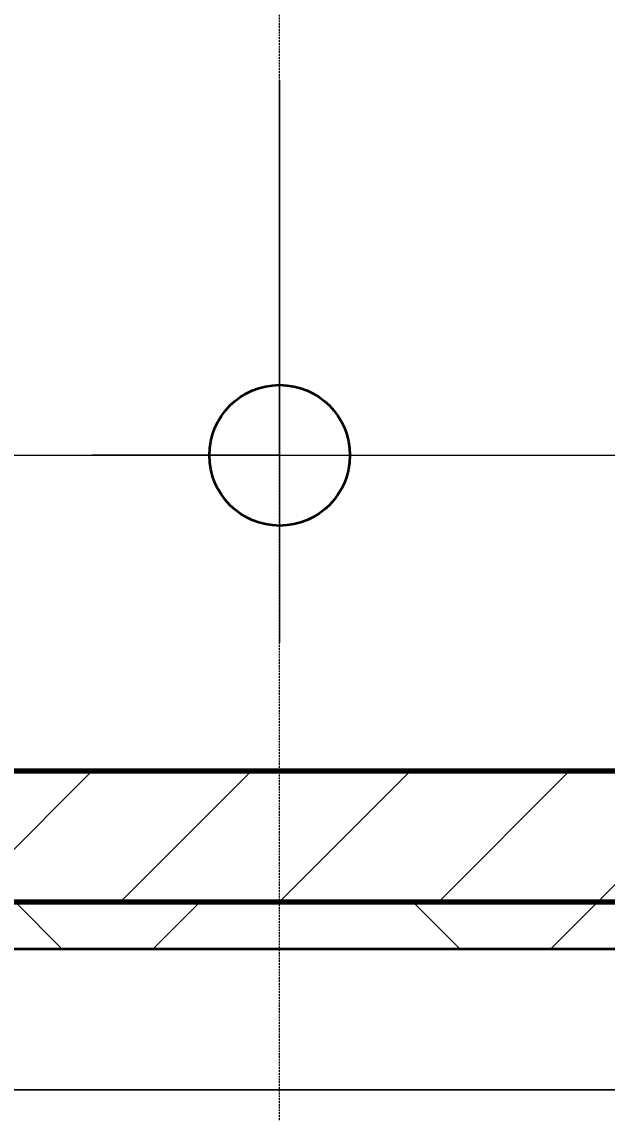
# Model space of a CAD drawing. Header units: millimetres. Extents: x -725999 to -647408, y -21008 to 19019.
# Drawn here: x -718582 to -717958, y 3904 to 5067 of the extents above; entities that cross this region are included whole.
import ezdxf

# ---------------------------------------------------------------- set-up
doc = ezdxf.new("R2010")
doc.units = ezdxf.units.MM
doc.linetypes.add('DPA_Hidden 50', pattern=[3, 2, -1])
for name, color, linetype, lineweight in [('A-ANNO-DIMS', 1, 'Continuous', 9), ('A-ANNO-DIMS-100', 1, 'Continuous', 9), ('A-DETL', 1, 'Continuous', 70), ('A-GLAZ-CURT', 2, 'Continuous', 9), ('A-WALL', 5, 'Continuous', 35), ('A-WALL-FNSH', 2, 'Continuous', 35), ('A-WALL-PATT', 1, 'Continuous', 35)]:
    doc.layers.add(name, color=color, linetype=linetype, lineweight=lineweight)
doc.styles.add('Arial_2', font='arial.ttf', dxfattribs={"height": 300})
doc.dimstyles.new('DPA-DIM-3_0_C-C', dxfattribs={"dimscale": 304.8, "dimtxt": 306.07782, "dimasz": 0.492126, "dimexe": 0.656168, "dimexo": 0.0625, "dimgap": 0.164042, "dimtad": 1, "dimdec": 0, "dimzin": 0, "dimdsep": 46, "dimtxsty": 'Arial_2', "dimblk1": 'DOTBLANK', "dimblk2": 'DOTBLANK', "dimsah": 1, "dimcen": 0.09, "dimdle": 0.656168, "dimadec": 8, "dimazin": 0, "dimtfac": 1, "dimtdec": 4, "dimtix": 1, "dimtmove": 0, "dimatfit": 3, "dimfxl": 1.312336, "dimfxlon": 1, "dimtvp": 1, "dimtolj": 1, "dimtzin": 0, "dimarcsym": 2})
doc.dimstyles.new('DPA-DIM-3_0_C-T', dxfattribs={"dimscale": 304.8, "dimtxt": 306.07782, "dimasz": 0.492126, "dimexe": 0.656168, "dimexo": 0.0625, "dimgap": 0.164042, "dimtad": 0, "dimjust": 2, "dimdec": 0, "dimzin": 0, "dimdsep": 46, "dimtxsty": 'Arial_2', "dimblk1": 'DOTBLANK', "dimblk2": 'OBLIQUE', "dimsah": 1, "dimcen": 0.09, "dimdle": 0.656168, "dimadec": 8, "dimazin": 0, "dimtfac": 1, "dimtdec": 4, "dimtix": 1, "dimtmove": 2, "dimatfit": 3, "dimfxl": 1.312336, "dimfxlon": 1, "dimtvp": 1, "dimtolj": 1, "dimtzin": 0, "dimarcsym": 2})

# ---------------------------------------------------------------- blocks, each defined once
blk = doc.blocks.new('System Panel - DPA-AR_Metal Ceiling Rectangular Panel-V5-4283-01 ENLARGED LOWER PLATFORM LEVEL - REFLECTED CEILING PLAN - SHEET 4')
at = {"layer": 'A-GLAZ-CURT'}
for p, q in [((-719507.4, 4079), (-721907.4, 4079)), ((-721907.4, 4079), (-719507.4, 4079)), ((-721907.4, 3929), (-719507.4, 3929)), ((-719507.4, 3929), (-721907.4, 3929))]:
    blk.add_line(p, q, dxfattribs=at)
blk = doc.blocks.new('PPLS-PP19_Custom Tile Pattern - Custom Tile Pattern-16106263-4283-01 ENLARGED LOWER PLATFORM LEVEL - REFLECTED CEILING PLAN - SHEET 4')
at = {"layer": 'A-GLAZ-CURT'}
for p, q in [((-300, 0), (300, 0)), ((300, 0), (-300, 0)), ((-293.1, 0), (-275.8, 0)), ((-275.8, 0), (-293.1, 0)), ((-222.3, 0), (-216.7, 0)), ((-216.7, 0), (-222.3, 0)), ((-216.2, 0), (-205, 0)), ((-205, 0), (-216.2, 0)), ((196, 0), (213.3, 0)), ((213.3, 0), (196, 0)), ((230.1, 0), (300, 0)), ((-300, -50), (300, -50)), ((300, -50), (-300, -50))]:
    blk.add_line(p, q, dxfattribs=at)
at = {"layer": 'A-GLAZ-CURT', "flags": 128}
for points in [[(-300, 0), (-291.6, 0), (-283.3, 0), (-275.2, 0), (-267.3, 0), (-259.5, 0), (-251.8, 0), (-244.2, 0), (-236.7, 0), (-229.4, 0), (-222.1, 0), (-214.8, 0), (-207.7, 0), (-200.8, 0), (-194, 0), (-187.5, 0), (-181.4, 0), (-175.6, 0), (-170.3, 0), (-165.6, 0), (-162, 0), (-159.5, 0), (-157.5, 0), (-154.5, 0), (-149.4, 0)], [(-216.7, 0), (-222.6, 0), (-229.7, 0), (-237, 0), (-244.4, 0), (-252, 0), (-259.7, 0), (-267.5, 0), (-275.5, 0), (-283.6, 0), (-291.7, 0), (-300, 0)], [(-125.2, 0), (-128.5, 0), (-134.2, 0), (-140, 0), (-145.5, 0), (-150.6, 0), (-155.5, 0), (-160.3, 0), (-164.9, 0), (-169.6, 0), (-174.5, 0), (-179.5, 0), (-184.8, 0), (-190.4, 0), (-196.4, 0), (-202.6, 0), (-209, 0), (-215.7, 0)], [(-148.5, 0), (-141.8, 0), (-132.8, 0), (-126.1, 0)]]:
    blk.add_lwpolyline(points, dxfattribs=at)
at = {"layer": 'A-GLAZ-CURT'}
for points, knots in [([(-300, 0), (-284.7, 0), (-236.6, 0), (-174.6, 0), (-130, 0), (-110.8, 0), (-99.5, 0), (-91.5, 0)], [-5323.127839, -5323.127839, -5323.127839, -5323.127839, -4502.809032, -2700.551212, -1002.059161, -460.363443, 0, 0, 0, 0]), ([(-216.7, 0), (-237, 0), (-263.6, 0), (-294.5, 0), (-300, 0)], [-15076.182317, -15076.182317, -15076.182317, -15076.182317, -13729.592194, -13439.944408, -13439.944408, -13439.944408, -13439.944408]), ([(-217.5, 0), (-223.9, 0), (-236, 0), (-255.2, 0), (-262.6, 0), (-264.9, 0), (-265.4, 0)], [-1195.397769, -1195.397769, -1195.397769, -1195.397769, -858.079193, -543.655514, -208.940337, 0, 0, 0, 0]), ([(-258.6, 0), (-257.9, 0), (-254.3, 0), (-241.2, 0), (-227.5, 0), (-218.9, 0), (-217.1, 0)], [-5722.54675, -5722.54675, -5722.54675, -5722.54675, -5657.471696, -5413.335975, -5017.494783, -4916.013316, -4916.013316, -4916.013316, -4916.013316]), ([(-133.8, 0), (-135.5, 0), (-137.8, 0), (-149.3, 0), (-162, 0), (-177.9, 0), (-199.5, 0), (-216.6, 0), (-231.3, 0), (-233.5, 0), (-234, 0)], [-2731.647847, -2731.647847, -2731.647847, -2731.647847, -2418.507304, -2308.929706, -2113.765672, -1763.376603, -1422.553702, -978.033455, -846.069444, -682.911962, -682.911962, -682.911962, -682.911962]), ([(-233.5, 0), (-233.4, 0), (-232.4, 0), (-230.7, 0), (-225.3, 0), (-223.6, 0)], [-455.274641, -455.274641, -455.274641, -455.274641, -440.605512, -119.536984, 0, 0, 0, 0]), ([(-223.6, 0), (-219.4, 0), (-206.2, 0), (-188.6, 0), (-169, 0), (-152.1, 0), (-136.8, 0), (-127.3, 0), (-124.2, 0), (-123.4, 0), (-123.3, 0)], [-5463.295695, -5463.295695, -5463.295695, -5463.295695, -5161.076232, -4739.070012, -4465.409639, -4149.119819, -3839.893365, -3647.167523, -3488.92562, -3439.852845, -3439.852845, -3439.852845, -3439.852845]), ([(-216.7, 0), (-215.3, 0), (-211, 0), (-200.2, 0), (-185.8, 0), (-171.8, 0), (-158.7, 0), (-157.2, 0)], [-4908.932516, -4908.932516, -4908.932516, -4908.932516, -4832.723979, -4666.091899, -4349.945572, -4000.813434, -3840.635403, -3840.635403, -3840.635403, -3840.635403]), ([(-148.3, 0), (-149, 0), (-151, 0), (-158.7, 0), (-174, 0), (-185.6, 0), (-202.5, 0), (-213.1, 0), (-216.7, 0)], [-2648.499149, -2648.499149, -2648.499149, -2648.499149, -2477.344047, -2237.412286, -2029.680487, -1755.085331, -1400.429864, -1208.699687, -1208.699687, -1208.699687, -1208.699687]), ([(-149.1, 0), (-168.6, 0), (-190.9, 0), (-215.5, 0), (-216.2, 0)], [-16733.021146, -16733.021146, -16733.021146, -16733.021146, -15131.813646, -15086.482777, -15086.482777, -15086.482777, -15086.482777]), ([(-118.8, 0), (-121.9, 0), (-126.3, 0), (-137, 0), (-147.5, 0), (-150, 0), (-150.6, 0)], [-5938.474035, -5938.474035, -5938.474035, -5938.474035, -5700.061948, -5508.838257, -5298.784692, -5196.16478, -5196.16478, -5196.16478, -5196.16478]), ([(-150.3, 0), (-150.1, 0), (-149.5, 0), (-148.9, 0), (-148.6, 0)], [-4948.728362, -4948.728362, -4948.728362, -4948.728362, -4883.323924, -4825.010153, -4825.010153, -4825.010153, -4825.010153]), ([(-26.8, 0), (-27.8, 0), (-36.2, 0), (-53.5, 0), (-78.2, 0), (-110.9, 0), (-130.3, 0), (-147, 0), (-148.7, 0)], [-8718.362214, -8718.362214, -8718.362214, -8718.362214, -8532.293389, -8073.216054, -7508.296369, -7004.680444, -6449.282163, -6292.232221, -6292.232221, -6292.232221, -6292.232221]), ([(-80.1, 0), (-81, 0), (-95.3, 0), (-118, 0), (-143.7, 0), (-148.4, 0)], [-19057.545901, -19057.545901, -19057.545901, -19057.545901, -18935.241197, -17136.203329, -16753.902931, -16753.902931, -16753.902931, -16753.902931]), ([(-148.4, 0), (-146.5, 0), (-141.6, 0), (-127.3, 0), (-107.3, 0), (-90.4, 0), (-75.3, 0), (-68.4, 0), (-65.1, 0), (-63.6, 0)], [-4810.139873, -4810.139873, -4810.139873, -4810.139873, -4440.880425, -4054.690705, -3793.097032, -3402.597032, -3144.956779, -3050.982048, -2969.237017, -2969.237017, -2969.237017, -2969.237017]), ([(-148.2, 0), (-146.9, 0), (-140.1, 0), (-137.3, 0), (-133.9, 0), (-128.8, 0), (-126.5, 0)], [-6162.058746, -6162.058746, -6162.058746, -6162.058746, -6017.569127, -5560.701257, -5364.112219, -5231.017328, -5231.017328, -5231.017328, -5231.017328]), ([(-137.9, 0), (-140.6, 0), (-145.9, 0), (-147.2, 0), (-148.2, 0)], [-3187.727384, -3187.727384, -3187.727384, -3187.727384, -2919.378265, -2656.439487, -2656.439487, -2656.439487, -2656.439487]), ([(-148.1, 0), (-148, 0), (-145.9, 0), (-143.6, 0), (-138.6, 0)], [-3379.759155, -3379.759155, -3379.759155, -3379.759155, -3371.022232, -3227.460399, -3227.460399, -3227.460399, -3227.460399]), ([(-86.2, 0), (-91.4, 0), (-104.1, 0), (-122.6, 0), (-139, 0), (-146.1, 0), (-146.9, 0)], [-1681.3698, -1681.3698, -1681.3698, -1681.3698, -1374.161226, -945.742622, -741.901385, -489.130243, -489.130243, -489.130243, -489.130243]), ([(-146.7, 0), (-146.6, 0), (-145.5, 0), (-135.7, 0), (-128.3, 0), (-125.2, 0)], [-420.34245, -420.34245, -420.34245, -420.34245, -406.956646, -290.263673, 0, 0, 0, 0]), ([(-127.4, 0), (-131.6, 0), (-133.2, 0), (-134.1, 0), (-134.1, 0)], [-8540.990293, -8540.990293, -8540.990293, -8540.990293, -8266.114998, -8246.473386, -8246.473386, -8246.473386, -8246.473386]), ([(-134.1, 0), (-133.3, 0), (-130.3, 0), (-117.3, 0), (-94.9, 0), (-84, 0), (-80.3, 0)], [-7657.439573, -7657.439573, -7657.439573, -7657.439573, -7293.749979, -6839.55839, -6236.997189, -5890.338133, -5890.338133, -5890.338133, -5890.338133]), ([(-120.1, 0), (-120.1, 0), (-120.2, 0), (-121.3, 0), (-129.2, 0), (-133.8, 0)], [-2933.992132, -2933.992132, -2933.992132, -2933.992132, -2920.575025, -2840.280255, -2731.647847, -2731.647847, -2731.647847, -2731.647847]), ([(-113.4, 0), (-113.4, 0), (-114, 0), (-119.7, 0), (-125.4, 0), (-127, 0), (-127.4, 0)], [-328.499627, -328.499627, -328.499627, -328.499627, -282.672656, -98.539552, -24.539552, 0, 0, 0, 0]), ([(-126.5, 0), (-122.4, 0), (-108.7, 0), (-86.7, 0), (-63.4, 0), (-54.4, 0), (-48.5, 0), (-30.8, 0), (-18, 0), (8.6, 0), (15, 0), (22.9, 0), (31, 0), (39, 0), (51.2, 0), (58.7, 0), (61.3, 0), (61.5, 0)], [-5231.017328, -5231.017328, -5231.017328, -5231.017328, -4994.692869, -4542.524482, -4008.285538, -3689.699207, -3546.54457, -3315.260113, -2864.387349, -2439.246196, -2084.094819, -1956.422387, -1818.904206, -1645.594513, -1443.202566, -1228.752106, -1120.932285, -1120.932285, -1120.932285, -1120.932285]), ([(-125.2, 0), (-124.9, 0), (-122, 0), (-113, 0), (-98.9, 0), (-89, 0), (-81.6, 0), (-80, 0)], [-3362.7396, -3362.7396, -3362.7396, -3362.7396, -3342.215224, -3074.362186, -2902.289527, -2605.247022, -2526.590793, -2526.590793, -2526.590793, -2526.590793]), ([(-122.1, 0), (-122, 0), (-121.7, 0), (-121.2, 0), (-120.9, 0)], [-3136.336417, -3136.336417, -3136.336417, -3136.336417, -3110.304437, -3035.164275, -3035.164275, -3035.164275, -3035.164275]), ([(-36.3, 0), (-36.4, 0), (-37.3, 0), (-45, 0), (-46.1, 0), (-60.6, 0), (-81.2, 0), (-99.5, 0), (-114, 0), (-117.3, 0), (-118.8, 0)], [-1855.773136, -1855.773136, -1855.773136, -1855.773136, -1810.870157, -1672.078046, -1405.135169, -1060.00838, -740.068933, -229.489605, -116.330425, 0, 0, 0, 0]), ([(-117.7, 0), (-117.2, 0), (-114.8, 0), (-113.4, 0), (-113.4, 0)], [-821.249067, -821.249067, -821.249067, -821.249067, -394.672656, -330.879064, -330.879064, -330.879064, -330.879064]), ([(-80, 0), (-81.3, 0), (-91.8, 0), (-107.6, 0), (-116.6, 0), (-117.6, 0)], [-2293.036781, -2293.036781, -2293.036781, -2293.036781, -2193.204658, -1433.981041, -985.49888, -985.49888, -985.49888, -985.49888]), ([(-115.8, 0), (-115, 0), (-110.4, 0), (-96.8, 0), (-71.3, 0), (-42.5, 0), (-12.8, 0), (4.2, 0), (9.6, 0), (10.1, 0), (10.2, 0)], [-5724.064692, -5724.064692, -5724.064692, -5724.064692, -5430.283136, -5103.229623, -4799.173296, -4065.652676, -3589.737505, -3285.047089, -3066.359526, -3044.715262, -3044.715262, -3044.715262, -3044.715262]), ([(-80, 0), (-85.5, 0), (-96.5, 0), (-112, 0), (-114.9, 0), (-115.6, 0)], [-1076.966182, -1076.966182, -1076.966182, -1076.966182, -789.402658, -501.969187, -243.577221, -243.577221, -243.577221, -243.577221]), ([(-91.5, 0), (-90.1, 0), (-86.5, 0), (-82.7, 0), (-80.4, 0)], [-19832.387487, -19832.387487, -19832.387487, -19832.387487, -19753.885894, -19638.67709, -19638.67709, -19638.67709, -19638.67709]), ([(-80.1, 0), (-81.4, 0), (-82.8, 0), (-83.3, 0), (-83.3, 0)], [-1597.274251, -1597.274251, -1597.274251, -1597.274251, -1424.436217, -1393.971743, -1393.971743, -1393.971743, -1393.971743]), ([(-83.3, 0), (-83.3, 0), (-83, 0), (-81.4, 0), (-80.4, 0)], [-1393.4169, -1393.4169, -1393.4169, -1393.4169, -1353.722004, -1301.044685, -1301.044685, -1301.044685, -1301.044685]), ([(-80, 0), (-78.3, 0), (-75.4, 0), (-72.7, 0), (-72.6, 0), (-72.6, 0)], [-19631.453966, -19631.453966, -19631.453966, -19631.453966, -19541.04734, -19478.625389, -19471.062469, -19471.062469, -19471.062469, -19471.062469]), ([(-80, 0), (-78.3, 0), (-70.8, 0), (-62.7, 0), (-60.4, 0), (-60, 0)], [-5880.544094, -5880.544094, -5880.544094, -5880.544094, -5713.340575, -5140.470607, -5006.787413, -5006.787413, -5006.787413, -5006.787413]), ([(-36.6, 0), (-36.6, 0), (-40.4, 0), (-44.3, 0), (-58, 0), (-73.1, 0), (-79.8, 0)], [-4069.478503, -4069.478503, -4069.478503, -4069.478503, -3858.647035, -3538.256648, -2842.901703, -2299.497386, -2299.497386, -2299.497386, -2299.497386]), ([(-29, 0), (-34, 0), (-43.7, 0), (-56.4, 0), (-71.7, 0), (-76.3, 0), (-79.5, 0), (-79.8, 0)], [-2680.714891, -2680.714891, -2680.714891, -2680.714891, -2413.671296, -2161.752162, -2006.592567, -1646.621388, -1608.428934, -1608.428934, -1608.428934, -1608.428934]), ([(-79.8, 0), (-75.8, 0), (-70.4, 0), (-65.9, 0), (-65.1, 0)], [-2522.0547, -2522.0547, -2522.0547, -2522.0547, -2322.099534, -2241.8264, -2241.8264, -2241.8264, -2241.8264]), ([(-79.5, 0), (-79.3, 0), (-74.9, 0), (-63, 0), (-48.1, 0), (-36.5, 0), (-33.6, 0), (-29.9, 0), (-28.6, 0)], [-1286.743147, -1286.743147, -1286.743147, -1286.743147, -1274.333717, -1073.56893, -651.549973, -296.515819, -83.513472, 0, 0, 0, 0]), ([(-64, 0), (-64.1, 0), (-70.1, 0), (-76, 0), (-79.1, 0)], [-2171.769325, -2171.769325, -2171.769325, -2171.769325, -2007.031671, -1821.48395, -1821.48395, -1821.48395, -1821.48395]), ([(-12.4, 0), (-17.5, 0), (-26.8, 0), (-40, 0), (-56.2, 0), (-69.7, 0), (-76.8, 0), (-78.9, 0)], [-2435.772209, -2435.772209, -2435.772209, -2435.772209, -2125.455881, -1792.521578, -1466.981642, -1208.454564, -1096.097494, -1096.097494, -1096.097494, -1096.097494]), ([(31.2, 0), (26, 0), (12, 0), (-16.9, 0), (-47.4, 0), (-65.8, 0), (-66.4, 0), (-66.4, 0)], [-4496.803627, -4496.803627, -4496.803627, -4496.803627, -4222.080604, -3745.412743, -2981.410125, -2542.574734, -2498.224237, -2498.224237, -2498.224237, -2498.224237]), ([(-66.4, 0), (-66.4, 0), (-63.6, 0), (-53.6, 0), (-34.4, 0), (-29.8, 0), (-29.2, 0)], [-2493.31794, -2493.31794, -2493.31794, -2493.31794, -2315.303971, -1809.437387, -963.711516, -666.19313, -666.19313, -666.19313, -666.19313]), ([(-63.6, 0), (-61.5, 0), (-57.4, 0), (-54.5, 0), (-45.2, 0), (-40.8, 0), (-40.5, 0), (-40.4, 0)], [-2969.237017, -2969.237017, -2969.237017, -2969.237017, -2851.217951, -2734.127174, -2474.780881, -2410.990208, -2350.645972, -2350.645972, -2350.645972, -2350.645972]), ([(-58.8, 0), (-58.4, 0), (-57.3, 0), (-54.2, 0), (-46.3, 0), (-42.6, 0), (-41.8, 0)], [-4859.52896, -4859.52896, -4859.52896, -4859.52896, -4680.891996, -4469.85053, -4321.566175, -4270.495146, -4270.495146, -4270.495146, -4270.495146]), ([(56.6, 0), (55.6, 0), (48.5, 0), (37, 0), (24.1, 0), (12.8, 0), (-2.9, 0), (-20.6, 0), (-32.8, 0), (-44.9, 0), (-51.4, 0), (-51.8, 0)], [-2693.065631, -2693.065631, -2693.065631, -2693.065631, -2634.532728, -2313.748533, -2106.613311, -1925.670641, -1617.263037, -1290.787923, -1039.307308, -819.71621, -644.910881, -644.910881, -644.910881, -644.910881]), ([(-51.8, 0), (-51.8, 0), (-51.8, 0), (-47.4, 0), (-46, 0), (-40.2, 0), (-36.8, 0)], [-632.814994, -632.814994, -632.814994, -632.814994, -627.965721, -508.377888, -260.442412, 0, 0, 0, 0]), ([(-41.8, 0), (-39.9, 0), (-37.7, 0), (-36.9, 0), (-36.8, 0)], [-4270.495146, -4270.495146, -4270.495146, -4270.495146, -4161.040818, -4106.245333, -4106.245333, -4106.245333, -4106.245333]), ([(-36.8, 0), (-32.4, 0), (-24.4, 0), (-15.8, 0), (-12.7, 0)], [-6191.144455, -6191.144455, -6191.144455, -6191.144455, -5862.463379, -5675.215751, -5675.215751, -5675.215751, -5675.215751]), ([(-36.3, 0), (-36.3, 0), (-34.7, 0), (-28.9, 0), (-27, 0), (-26.5, 0)], [-9150.272121, -9150.272121, -9150.272121, -9150.272121, -9057.163041, -8919.836787, -8834.607043, -8834.607043, -8834.607043, -8834.607043]), ([(30.8, 0), (29.3, 0), (20.1, 0), (3.5, 0), (-16.6, 0), (-34.8, 0), (-36, 0)], [-10462.034656, -10462.034656, -10462.034656, -10462.034656, -10363.088938, -9884.23066, -9424.652049, -9182.880979, -9182.880979, -9182.880979, -9182.880979]), ([(-33.3, 0), (-33.3, 0), (-32.9, 0), (-31.2, 0), (-30.5, 0)], [-2415.024266, -2415.024266, -2415.024266, -2415.024266, -2357.633367, -2323.618664, -2323.618664, -2323.618664, -2323.618664]), ([(-12.6, 0), (-14.6, 0), (-22, 0), (-30.6, 0), (-31.8, 0), (-32, 0)], [-3098.158219, -3098.158219, -3098.158219, -3098.158219, -2994.501669, -2698.150104, -2614.070998, -2614.070998, -2614.070998, -2614.070998]), ([(-30.8, 0), (-30.7, 0), (-30, 0), (-23.5, 0), (-15.8, 0), (-15.2, 0)], [-54176.191683, -54176.191683, -54176.191683, -54176.191683, -54157.274271, -53749.15266, -53717.791567, -53717.791567, -53717.791567, -53717.791567]), ([(-30.5, 0), (-27.1, 0), (-17.8, 0), (6, 0), (22.1, 0), (37.4, 0), (45.9, 0), (57.8, 0), (64.5, 0), (72.7, 0), (75.2, 0), (76, 0), (76.2, 0)], [-2323.618664, -2323.618664, -2323.618664, -2323.618664, -2142.497158, -1716.209403, -1206.526904, -1089.329421, -901.315459, -753.071572, -495.328968, -421.953223, -334.951786, -290.452333, -290.452333, -290.452333, -290.452333]), ([(-13, 0), (-14.4, 0), (-17.7, 0), (-26, 0), (-29.5, 0), (-30.2, 0)], [-55207.591944, -55207.591944, -55207.591944, -55207.591944, -54789.006179, -54461.685999, -54290.791712, -54290.791712, -54290.791712, -54290.791712]), ([(-29, 0), (-28.7, 0), (-27.4, 0), (-24.5, 0), (-22.6, 0)], [-166.548282, -166.548282, -166.548282, -166.548282, -102.06493, 0, 0, 0, 0]), ([(8.3, 0), (8.2, 0), (7.2, 0), (0.3, 0), (-13.9, 0), (-24.9, 0), (-29, 0)], [-3574.286521, -3574.286521, -3574.286521, -3574.286521, -3526.962355, -3285.499107, -2903.012179, -2680.714891, -2680.714891, -2680.714891, -2680.714891]), ([(-28.6, 0), (-26.9, 0), (-20.6, 0), (-15.9, 0), (-12.5, 0)], [-5361.429781, -5361.429781, -5361.429781, -5361.429781, -5261.36855, -5063.572571, -5063.572571, -5063.572571, -5063.572571]), ([(-22.6, 0), (-20.3, 0), (-17, 0), (-11.4, 0), (-7.7, 0), (-6.6, 0), (-6.4, 0)], [-56468.192263, -56468.192263, -56468.192263, -56468.192263, -56344.022017, -56303.229861, -56166.290093, -56124.392176, -56124.392176, -56124.392176, -56124.392176]), ([(-11.8, 0), (-7.9, 0), (10.2, 0), (33.7, 0), (51.1, 0), (55.8, 0)], [-452.189942, -452.189942, -452.189942, -452.189942, -429.606584, -390.253598, -375.858057, -375.858057, -375.858057, -375.858057]), ([(-11.8, 0), (-7.2, 0), (2.1, 0), (13.2, 0), (21.2, 0), (24.6, 0), (24.7, 0), (24.7, 0)], [-5050.479954, -5050.479954, -5050.479954, -5050.479954, -4785.90057, -4596.498881, -4445.288762, -4384.376941, -4376.041937, -4376.041937, -4376.041937, -4376.041937]), ([(55.8, 0), (55.3, 0), (50.5, 0), (39.6, 0), (24.7, 0), (5, 0), (-7.6, 0), (-11.7, 0)], [-4356.784996, -4356.784996, -4356.784996, -4356.784996, -4326.416877, -4098.545751, -3766.694881, -3333.063701, -3113.973877, -3113.973877, -3113.973877, -3113.973877]), ([(-11.7, 0), (-6.3, 0), (12.9, 0), (43.4, 0), (70.9, 0), (82.1, 0), (83.7, 0)], [-5656.67662, -5656.67662, -5656.67662, -5656.67662, -5340.621928, -4573.028122, -4094.177415, -3869.465285, -3869.465285, -3869.465285, -3869.465285]), ([(9.3, 0), (9.1, 0), (7.6, 0), (2.6, 0), (-5.9, 0), (-10.6, 0), (-11.7, 0)], [-2922.926651, -2922.926651, -2922.926651, -2922.926651, -2882.788014, -2720.818881, -2518.50168, -2449.294968, -2449.294968, -2449.294968, -2449.294968]), ([(-6.5, 0), (-6.7, 0), (-7.2, 0), (-7.6, 0), (-7.8, 0)], [-56009.792147, -56009.792147, -56009.792147, -56009.792147, -55949.290093, -55895.192118, -55895.192118, -55895.192118, -55895.192118]), ([(-2.6, 0), (-2.5, 0), (-1.2, 0), (4.9, 0), (16, 0), (22.5, 0), (24.5, 0)], [-226.825321, -226.825321, -226.825321, -226.825321, -220.269177, -206.416616, -198.214427, -187.717507, -187.717507, -187.717507, -187.717507]), ([(56.4, 0), (49.4, 0), (35.4, 0), (12, 0), (3.1, 0), (-1.7, 0), (-2.3, 0)], [-328.505637, -328.505637, -328.505637, -328.505637, -307.516438, -285.83788, -246.234814, -234.646884, -234.646884, -234.646884, -234.646884]), ([(24.7, 0), (24.5, 0), (21, 0), (15.5, 0), (10.8, 0), (9.6, 0)], [-4368.572414, -4368.572414, -4368.572414, -4368.572414, -4306.476363, -4080.000647, -3772.857994, -3772.857994, -3772.857994, -3772.857994]), ([(18.2, 0), (19.1, 0), (24.3, 0), (25.7, 0), (26.1, 0)], [-5700.113719, -5700.113719, -5700.113719, -5700.113719, -5554.232259, -5302.431367, -5302.431367, -5302.431367, -5302.431367]), ([(55.6, 0), (54.7, 0), (50.1, 0), (43.8, 0), (29.5, 0), (20.7, 0), (18.9, 0), (18.2, 0)], [-6604.646129, -6604.646129, -6604.646129, -6604.646129, -6548.303034, -6314.283804, -6135.05769, -5972.647715, -5832.674503, -5832.674503, -5832.674503, -5832.674503]), ([(27.4, 0), (27.9, 0), (29.5, 0), (38.1, 0), (53.4, 0), (71.7, 0), (84.8, 0), (86, 0), (92.5, 0), (94.3, 0)], [-5037.309798, -5037.309798, -5037.309798, -5037.309798, -4887.603822, -4705.298446, -4353.683244, -3960.84581, -3759.045785, -3336.541051, -2783.776468, -2783.776468, -2783.776468, -2783.776468]), ([(27.9, 0), (29.1, 0), (33.4, 0), (48.4, 0), (71.9, 0), (100.6, 0), (116.4, 0), (128.6, 0), (128.9, 0)], [-147.777612, -147.777612, -147.777612, -147.777612, -135.792042, -118.513713, -97.899267, -63.759246, -39.050993, -35.895543, -35.895543, -35.895543, -35.895543]), ([(53.2, 0), (53.1, 0), (52.2, 0), (45, 0), (36.5, 0), (30.8, 0)], [-622.740158, -622.740158, -622.740158, -622.740158, -566.066452, -360.610861, 0, 0, 0, 0]), ([(136.4, 0), (121.7, 0), (86.9, 0), (51.2, 0), (31.2, 0)], [-106.750556, -106.750556, -106.750556, -106.750556, -59.610984, 0, 0, 0, 0]), ([(56.7, 0), (55.9, 0), (52.8, 0), (46.5, 0), (41.2, 0), (36, 0), (35.5, 0), (35.5, 0)], [-343.587851, -343.587851, -343.587851, -343.587851, -341.267687, -334.000314, -326.15566, -319.318397, -317.489778, -317.489778, -317.489778, -317.489778]), ([(36.3, 0), (37.8, 0), (46.7, 0), (52.8, 0), (56.3, 0)], [-314.598523, -314.598523, -314.598523, -314.598523, -305.899624, -292.458861, -292.458861, -292.458861, -292.458861]), ([(61.5, 0), (61.5, 0), (61.2, 0), (54.6, 0), (53.7, 0), (53.6, 0)], [-1113.311073, -1113.311073, -1113.311073, -1113.311073, -1096.402191, -891.204116, -747.28819, -747.28819, -747.28819, -747.28819]), ([(56.6, 0), (66, 0), (93.6, 0), (120.6, 0), (138.3, 0), (138.5, 0)], [-375.007487, -375.007487, -375.007487, -375.007487, -346.313304, -291.370682, -290.5735, -290.5735, -290.5735, -290.5735]), ([(56.6, 0), (57.9, 0), (68.7, 0), (95.9, 0), (124.5, 0), (132.4, 0), (134.6, 0)], [-292.01258, -292.01258, -292.01258, -292.01258, -287.17622, -249.500363, -194.761443, -152.241002, -152.241002, -152.241002, -152.241002]), ([(103.1, 0), (101.1, 0), (86.3, 0), (70.5, 0), (57.1, 0), (56.6, 0)], [-375.435014, -375.435014, -375.435014, -375.435014, -369.147452, -330.153101, -328.777309, -328.777309, -328.777309, -328.777309]), ([(114.4, 0), (114.2, 0), (112.1, 0), (105.4, 0), (92.4, 0), (85.6, 0), (74.4, 0), (63.8, 0), (58.5, 0), (56.6, 0)], [-8148.58938, -8148.58938, -8148.58938, -8148.58938, -8105.191388, -7723.759874, -7531.75727, -7135.649961, -6924.452779, -6738.82075, -6624.771969, -6624.771969, -6624.771969, -6624.771969]), ([(168.4, 0), (167.7, 0), (162.5, 0), (147, 0), (109.8, 0), (77.7, 0), (61.5, 0), (57.2, 0)], [-543.375029, -543.375029, -543.375029, -543.375029, -530.793311, -458.593899, -401.860199, -357.622665, -344.118072, -344.118072, -344.118072, -344.118072]), ([(76.6, 0), (74.8, 0), (68.8, 0), (62, 0), (57.5, 0)], [-3095.572228, -3095.572228, -3095.572228, -3095.572228, -2950.589685, -2708.625699, -2708.625699, -2708.625699, -2708.625699]), ([(76.2, 0), (75.6, 0), (73.6, 0), (71, 0), (70.6, 0)], [-193.634889, -193.634889, -193.634889, -193.634889, -31.537676, 0, 0, 0, 0]), ([(94.4, 0), (94.4, 0), (94.6, 0), (99.1, 0), (109, 0), (120.8, 0), (139.9, 0), (163.3, 0), (183.4, 0), (191.1, 0), (192.3, 0)], [-2348.345796, -2348.345796, -2348.345796, -2348.345796, -2310.419338, -2233.599744, -2052.234781, -1843.028543, -1530.39897, -1095.004608, -529.74427, -397.682353, -397.682353, -397.682353, -397.682353]), ([(129, 0), (129, 0), (124.4, 0), (122.4, 0), (115, 0), (108, 0), (103.1, 0)], [-35.386604, -35.386604, -35.386604, -35.386604, -31.430235, -22.807238, -15.488593, 0, 0, 0, 0]), ([(157.9, 0), (156.8, 0), (151.7, 0), (143.3, 0), (134, 0), (126.2, 0), (118.6, 0), (114.2, 0), (112, 0), (105.7, 0), (105.2, 0), (105.2, 0)], [-10292.955006, -10292.955006, -10292.955006, -10292.955006, -10098.273015, -9847.788484, -9677.714971, -9567.007022, -9453.21225, -9220.200448, -9012.77275, -8966.157302, -8929.495943, -8929.495943, -8929.495943, -8929.495943]), ([(105.3, 0), (105.5, 0), (111, 0), (112.7, 0), (113.6, 0)], [-8920.561005, -8920.561005, -8920.561005, -8920.561005, -8814.835624, -8577.462505, -8577.462505, -8577.462505, -8577.462505]), ([(128.6, 0), (128.8, 0), (130.2, 0), (139.3, 0), (152.7, 0), (161.2, 0), (162.2, 0), (162.8, 0)], [-633.326174, -633.326174, -633.326174, -633.326174, -627.736123, -618.981161, -602.094757, -592.980799, -581.414464, -581.414464, -581.414464, -581.414464]), ([(137.1, 0), (136, 0), (133.6, 0), (129.9, 0), (129.1, 0)], [-670.405967, -670.405967, -670.405967, -670.405967, -651.020627, -640.742133, -640.742133, -640.742133, -640.742133]), ([(192.4, 0), (192.3, 0), (189.4, 0), (183.1, 0), (171, 0), (161.9, 0), (161.3, 0), (158.4, 0), (157.9, 0), (157.8, 0)], [-11579.574382, -11579.574382, -11579.574382, -11579.574382, -11565.880756, -11105.624034, -10839.086983, -10768.332124, -10666.779182, -10580.760289, -10550.278881, -10550.278881, -10550.278881, -10550.278881]), ([(300, 0), (286.5, 0), (254.2, 0), (207.1, 0), (177.4, 0), (159.3, 0), (158.3, 0), (158.3, 0)], [-285.253232, -285.253232, -285.253232, -285.253232, -244.693688, -187.987675, -143.776725, -129.632772, -123.352749, -123.352749, -123.352749, -123.352749]), ([(159.1, 0), (159.1, 0), (160.8, 0), (165.2, 0), (174.2, 0), (183.3, 0), (191.2, 0), (192.1, 0)], [-115.643202, -115.643202, -115.643202, -115.643202, -114.681583, -87.660824, -65.295536, -41.623857, -38.547734, -38.547734, -38.547734, -38.547734]), ([(162.8, 0), (165.4, 0), (170.9, 0), (172.6, 0), (172.6, 0)], [-111.264224, -111.264224, -111.264224, -111.264224, -56.742688, -19.085662, -19.085662, -19.085662, -19.085662]), ([(192.8, 0), (187.3, 0), (180.5, 0), (174.3, 0), (169.7, 0), (169, 0)], [-8534.334697, -8534.334697, -8534.334697, -8534.334697, -8253.978395, -8152.463617, -8069.855175, -8069.855175, -8069.855175, -8069.855175]), ([(193.3, 0), (191.2, 0), (183.2, 0), (175.3, 0), (169.5, 0)], [-169.832436, -169.832436, -169.832436, -169.832436, -162.427601, -142.916156, -142.916156, -142.916156, -142.916156]), ([(171.5, 0), (176.5, 0), (193.2, 0), (201.7, 0), (208.8, 0), (213.9, 0), (242, 0), (266.7, 0), (281.7, 0), (291.7, 0), (296.5, 0), (297.9, 0), (298.1, 0)], [-7971.819559, -7971.819559, -7971.819559, -7971.819559, -7784.112253, -7606.717214, -7289.299508, -7042.621073, -6582.165592, -6068.460911, -5766.029927, -5566.724884, -5280.360606, -5199.253518, -5199.253518, -5199.253518, -5199.253518]), ([(172.1, 0), (177.7, 0), (187.9, 0), (201.1, 0), (207.5, 0), (214, 0), (215.1, 0)], [-255.364076, -255.364076, -255.364076, -255.364076, -237.955587, -223.92608, -215.862851, -208.75215, -208.75215, -208.75215, -208.75215]), ([(193.3, 0), (197.2, 0), (209.9, 0), (219.4, 0), (230.1, 0)], [-37.325398, -37.325398, -37.325398, -37.325398, -24.459831, 0, 0, 0, 0]), ([(247.1, 0), (246.8, 0), (245, 0), (238.3, 0), (226.6, 0), (221.1, 0), (206.5, 0), (196.7, 0), (193.3, 0)], [-9649.085549, -9649.085549, -9649.085549, -9649.085549, -9581.591397, -9406.094246, -9221.510254, -9016.44624, -8717.832359, -8542.374642, -8542.374642, -8542.374642, -8542.374642]), ([(193.6, 0), (193.9, 0), (194.4, 0), (194.7, 0), (194.8, 0)], [-344.852837, -344.852837, -344.852837, -344.852837, -295.064701, -265.121568, -265.121568, -265.121568, -265.121568]), ([(215.2, 0), (214.6, 0), (210.5, 0), (205.3, 0), (198.1, 0), (194.3, 0)], [-203.825446, -203.825446, -203.825446, -203.825446, -198.527383, -184.406837, -171.028136, -171.028136, -171.028136, -171.028136]), ([(300, 0), (288.2, 0), (262, 0), (230.4, 0), (219.9, 0), (219, 0)], [-12528.858583, -12528.858583, -12528.858583, -12528.858583, -11905.454923, -11162.864862, -10856.732305, -10856.732305, -10856.732305, -10856.732305]), ([(219.9, 0), (220.9, 0), (227.8, 0), (242.1, 0), (246.5, 0), (247, 0)], [-10670.940496, -10670.940496, -10670.940496, -10670.940496, -10511.382485, -9925.173265, -9834.877357, -9834.877357, -9834.877357, -9834.877357]), ([(284.8, 0), (284.8, 0), (285.1, 0), (287.5, 0), (293.6, 0), (297.8, 0), (300, 0)], [-4110.630118, -4110.630118, -4110.630118, -4110.630118, -4053.389046, -3959.664717, -3862.421465, -3746.95702, -3746.95702, -3746.95702, -3746.95702]), ([(297.4, 0), (295.8, 0), (291.6, 0), (285.4, 0), (284.9, 0)], [-4803.172655, -4803.172655, -4803.172655, -4803.172655, -4358.271401, -4143.037883, -4143.037883, -4143.037883, -4143.037883])]:
    blk.add_open_spline(points, degree=3, knots=knots, dxfattribs=at)
for points in [[(-152.3, 0), (-151.2, 0), (-149.8, 0), (-148.4, 0)], [(-80, 0), (-82.1, 0), (-84.1, 0), (-86.2, 0)], [(-72.9, 0), (-74.9, 0), (-77.3, 0), (-80, 0)], [(-39.8, 0), (-39.1, 0), (-38.1, 0), (-37.4, 0)], [(-15.2, 0), (-14.7, 0), (-13.9, 0), (-12.8, 0)], [(24.5, 0), (25.2, 0), (25.7, 0), (26, 0)], [(70.6, 0), (66.8, 0), (61.8, 0), (56.6, 0)], [(80.3, 0), (79.6, 0), (78.3, 0), (76.6, 0)], [(84.1, 0), (83.5, 0), (82.4, 0), (81.7, 0)], [(168.7, 0), (168.7, 0), (169.8, 0), (171.5, 0)], [(195.1, 0), (194.9, 0), (194.4, 0), (193.8, 0)]]:
    blk.add_open_spline(points, degree=3, dxfattribs=at)
blk = doc.blocks.new('DIMBLOCK89-4283-01 ENLARGED LOWER PLATFORM LEVEL - REFLECTED CEILING PLAN - SHEET 4')
at = {"layer": 'A-ANNO-DIMS-100'}
for p, q in [((-720707.4, 5005.3), (-720707.4, 4405.3)), ((-720707.4, 4605.3), (-720707.4, 5005.3)), ((-718307.4, 5005.3), (-718307.4, 4405.3)), ((-718307.4, 4605.3), (-718307.4, 5005.3)), ((-720707.4, 4605.3), (-718107.4, 4605.3))]:
    blk.add_line(p, q, dxfattribs=at)
at = {"layer": 'A-ANNO-DIMS-100', "lineweight": 35}
for centre in [(-720707.4, 4605.3), (-718307.4, 4605.3)]:
    blk.add_circle(centre, 75, dxfattribs=at)
at = {"layer": 'A-ANNO-DIMS-100', "color": 0, "insert": (-719968.8, 5044.7), "char_height": 300, "width": 1107.531, "attachment_point": 1, "line_spacing_factor": 0.941778, "style": 'Arial_2'}
blk.add_mtext('2400', dxfattribs=at)
blk = doc.blocks.new('_DotBlank')
at = {"color": 0, "linetype": 'ByBlock', "lineweight": -2}
blk.add_line((-0.5, 0), (-1, 0), dxfattribs=at)
blk.add_circle((0, 0), 0.5, dxfattribs=at)
blk = doc.blocks.new('DIMBLOCK90-4283-01 ENLARGED LOWER PLATFORM LEVEL - REFLECTED CEILING PLAN - SHEET 4')
at = {"layer": 'A-ANNO-DIMS-100'}
for p, q in [((-718307.4, 5005.3), (-718307.4, 4405.3)), ((-718307.4, 4605.3), (-718307.4, 5005.3)), ((-718307.4, 4605.3), (-718307.4, 5005.3)), ((-718307.4, 4605.3), (-718507.4, 4605.3)), ((-718307.4, 4605.3), (-718307.4, 4405.3))]:
    blk.add_line(p, q, dxfattribs=at)
at = {"layer": 'A-ANNO-DIMS-100', "lineweight": 35}
blk.add_circle((-718307.4, 4605.3), 75, dxfattribs=at)
blk = doc.blocks.new('_None')
blk = doc.blocks.new('_Oblique')
at = {"color": 0, "linetype": 'ByBlock', "lineweight": -2}
blk.add_line((-0.5, -0.5), (0.5, 0.5), dxfattribs=at)
blk = doc.blocks.new('DIMBLOCK91-4283-01 ENLARGED LOWER PLATFORM LEVEL - REFLECTED CEILING PLAN - SHEET 4')
at = {"layer": 'A-ANNO-DIMS-100'}
for p, q in [((-718307.4, 5005.3), (-718307.4, 4405.3)), ((-718307.4, 4605.3), (-718307.4, 5005.3)), ((-717032.4, 5005.3), (-717032.4, 4405.3)), ((-717032.4, 4605.3), (-717032.4, 5005.3)), ((-718307.4, 4605.3), (-716832.4, 4605.3))]:
    blk.add_line(p, q, dxfattribs=at)
at = {"layer": 'A-ANNO-DIMS-100', "lineweight": 35}
for q in [(-716932.4, 4705.3), (-717132.4, 4505.3)]:
    blk.add_line((-717032.4, 4605.3), q, dxfattribs=at)
at = {"layer": 'A-ANNO-DIMS-100', "color": 0, "insert": (-717965.3, 5044.7), "char_height": 300, "width": 1107.531, "attachment_point": 1, "line_spacing_factor": 0.941778, "style": 'Arial_2'}
blk.add_mtext('1275', dxfattribs=at)

msp = doc.modelspace()

# ---------------------------------------------------------------- hatches: boundary and pattern name
at = {"layer": 'A-WALL-PATT', "lineweight": 9}
h = msp.add_hatch(dxfattribs=at)
h.set_pattern_fill('FP_2', color=256, style=0, pattern_type=2)
h.set_pattern_definition([(45, (0, 0), (-84.852814, 84.852814), [])])
h.paths.add_polyline_path([(-715752.4, 4129), (-715752.4, 4269), (-722165.5, 4269), (-722165.5, 4129), (-716782.4, 4129)])
h = msp.add_hatch(dxfattribs=at)
h.set_pattern_fill('FP_4', color=256, style=0, pattern_type=2)
h.set_pattern_definition([(45, (0, 0), (-212.13203, 212.13203), []), (135, (0, 0), (-212.13203, -212.13203), [])])
h.paths.add_polyline_path([(-716982.4, 4079), (-716982.4, 4129), (-722165.5, 4129), (-722165.5, 4079), (-717792.4, 4079)])

# ---------------------------------------------------------------- linework, layer by layer
at = {"layer": 'A-DETL', "color": 55, "linetype": 'DPA_Hidden 50', "lineweight": 9}
msp.add_line((-718307.4, 3579), (-718307.4, 5139.9), dxfattribs=at)
at = {"layer": 'A-WALL', "color": 7, "lineweight": 70}
for p, q in [((-720202.4, 4269), (-715752.4, 4269)), ((-717032.4, 4129), (-722165.5, 4129))]:
    msp.add_line(p, q, dxfattribs=at)
at = {"layer": 'A-WALL-FNSH', "color": 250}
for p, q in [((-722165.5, 4129), (-716982.4, 4129)), ((-716982.4, 4079), (-722165.5, 4079))]:
    msp.add_line(p, q, dxfattribs=at)

# ---------------------------------------------------------------- block references
at = {"layer": 'A-GLAZ-CURT', "rotation": 180}
msp.add_blockref('PPLS-PP19_Custom Tile Pattern - Custom Tile Pattern-16106263-4283-01 ENLARGED LOWER PLATFORM LEVEL - REFLECTED CEILING PLAN - SHEET 4', (-718282.4, 4079), dxfattribs=at)
at = {"layer": 'A-GLAZ-CURT'}
msp.add_blockref('System Panel - DPA-AR_Metal Ceiling Rectangular Panel-V5-4283-01 ENLARGED LOWER PLATFORM LEVEL - REFLECTED CEILING PLAN - SHEET 4', (2400, 0), dxfattribs=at)

# ---------------------------------------------------------------- dimensions: what is measured, and where the dimension line sits
at = {"layer": 'A-ANNO-DIMS'}
dim = msp.add_linear_dim(base=(-718307.4, 4605.3), p1=(-720707.4, 5005.3), p2=(-718307.4, 5005.3), dimstyle='DPA-DIM-3_0_C-C', override={"dimpost": '<>', "dimfxl": 2400}, dxfattribs=at)
dim.commit()
dim.dimension.update_dxf_attribs({"geometry": 'DIMBLOCK89-4283-01 ENLARGED LOWER PLATFORM LEVEL - REFLECTED CEILING PLAN - SHEET 4', "text_midpoint": (-719507.4, 4808.4)})
dim = msp.add_linear_dim(base=(-717032.4, 4605.3), p1=(-718307.4, 5005.3), p2=(-717032.4, 5005.3), dimstyle='DPA-DIM-3_0_C-T', override={"dimpost": '<>', "dimfxl": 1274.999993}, dxfattribs=at)
dim.commit()
dim.dimension.update_dxf_attribs({"geometry": 'DIMBLOCK91-4283-01 ENLARGED LOWER PLATFORM LEVEL - REFLECTED CEILING PLAN - SHEET 4', "text_midpoint": (-717411.6, 4844.7), "dimtype": 160})
dim = msp.add_linear_dim(base=(-718307.4, 4605.3), p1=(-718307.4, 4746.7), p2=(-718307.4, 4746.7), text=' ', dimstyle='DPA-DIM-3_0_C-T', override={"dimpost": '<>', "dimblk": 'None', "dimse1": 1, "dimse2": 1, "dimsd1": 1, "dimsd2": 1, "dimfxl": 0}, dxfattribs=at)
dim.commit()
dim.dimension.update_dxf_attribs({"geometry": 'DIMBLOCK90-4283-01 ENLARGED LOWER PLATFORM LEVEL - REFLECTED CEILING PLAN - SHEET 4', "text_midpoint": (-718307.4, 4605.3)})

doc.saveas('drawing.dxf')
